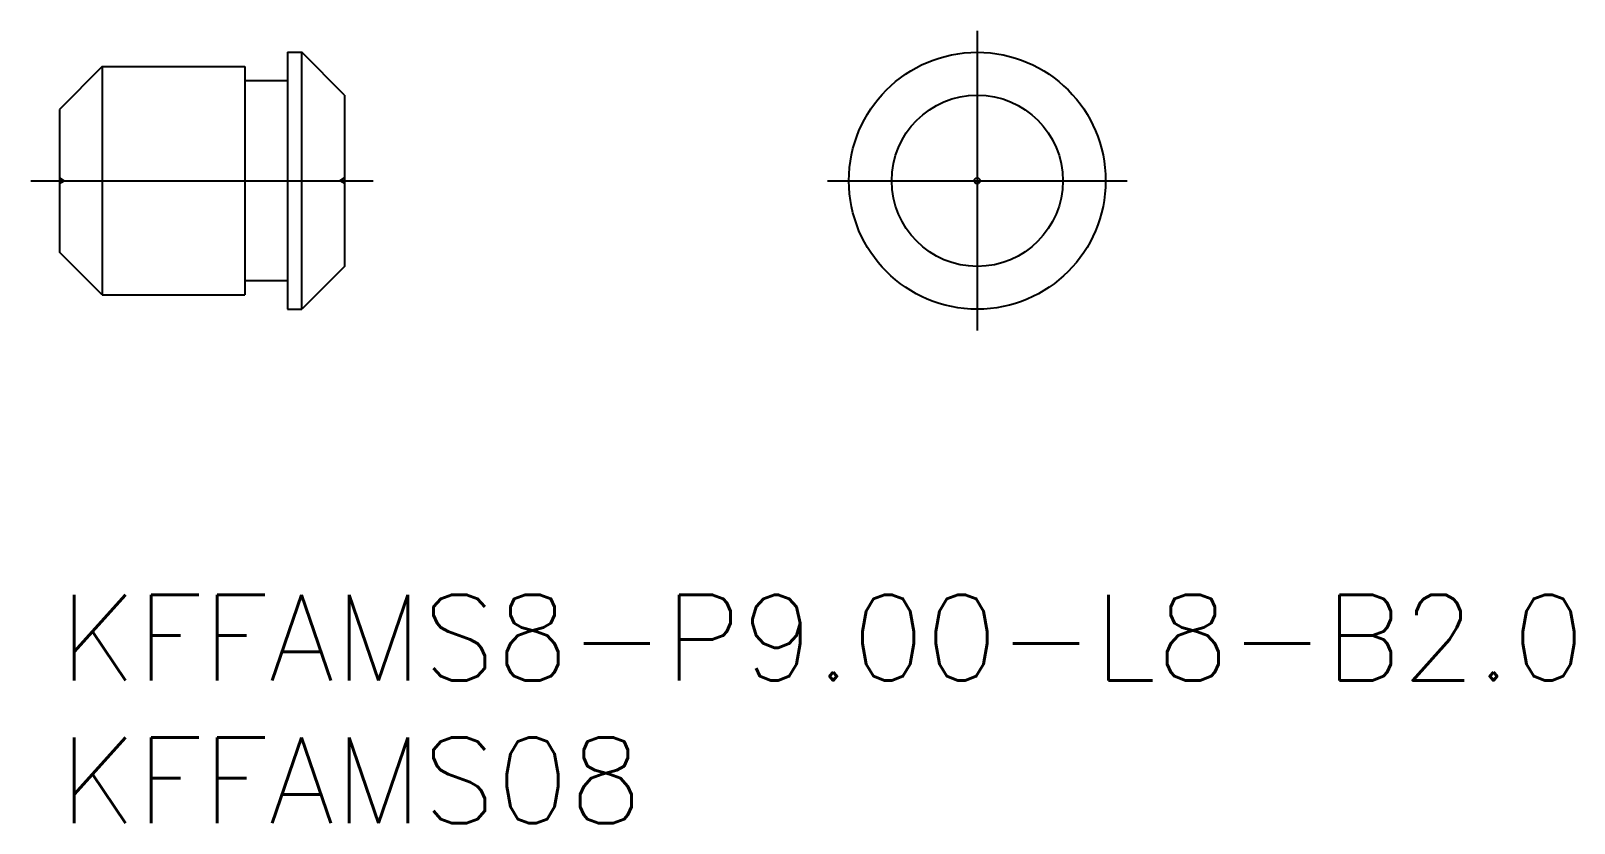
# Model space of a CAD drawing. Extents: x -1 to 53.1, y -8 to 19.8.
import ezdxf

# ---------------------------------------------------------------- set-up
doc = ezdxf.new("R2010")
doc.units = 0
doc.header["$LTSCALE"] = 0.5
doc.linetypes.add('CENTER', pattern=[50.8, 31.75, -6.35, 6.35, -6.35])
doc.linetypes.add('DASHED', pattern=[19.05, 12.7, -6.35])
doc.layers.get('0').update_dxf_attribs({"linetype": 'CONTINUOUS'})
for name, color, linetype in [('MSM_CENTER', 1, 'CENTER'), ('MSM_CONTINUOUS', 7, 'CONTINUOUS'), ('MSM_DASHED', 4, 'DASHED'), ('MSM_PART_NUMBER', 7, 'CONTINUOUS')]:
    doc.layers.add(name, color=color, linetype=linetype)
doc.styles.get("Standard").update_dxf_attribs({"font": 'txt.shx', "height": 3, "bigfont": 'bigfont.shx'})

# ---------------------------------------------------------------- blocks, each defined once
blk = doc.blocks.new('*U11')
at = {"layer": 'MSM_PART_NUMBER'}
blk.add_text('KFFAMS8-P9.00-L8-B2.0', height=3, dxfattribs=at).set_placement((0, -3))
blk = doc.blocks.new('*U12')
at = {"layer": 'MSM_PART_NUMBER'}
blk.add_text('KFFAMS08', height=3, dxfattribs=at).set_placement((0, -8))

msp = doc.modelspace()

# ---------------------------------------------------------------- linework, layer by layer
at = {"layer": 'MSM_CENTER'}
for p, q in [((32.177, 19.75), (32.177, 9.25)), ((-1, 14.5), (11, 14.5)), ((26.927, 14.5), (37.427, 14.5))]:
    msp.add_line(p, q, dxfattribs=at)
at = {"layer": 'MSM_CONTINUOUS'}
for p, q in [((8, 19), (8, 10)), ((8, 19), (8.5, 19)), ((10, 17.5), (8.5, 19)), ((8.5, 10), (8.5, 19)), ((1.5, 18.5), (0, 17)), ((1.5, 18.5), (6.5, 18.5)), ((1.5, 18.5), (1.5, 10.5)), ((6.5, 18.5), (6.5, 10.5)), ((8, 18), (6.5, 18)), ((10, 17.5), (10, 11.5)), ((0, 17), (0, 12)), ((1.5, 10.5), (0, 12)), ((10, 11.5), (8.5, 10)), ((8, 11), (6.5, 11)), ((1.5, 10.5), (6.5, 10.5)), ((8, 10), (8.5, 10))]:
    msp.add_line(p, q, dxfattribs=at)
for radius in [4.5, 3, 0.1]:
    msp.add_circle((32.177, 14.5), radius, dxfattribs=at)
at = {"layer": 'MSM_DASHED'}
for p, q in [((0, 14.6), (0.173, 14.5)), ((0, 14.4), (0.173, 14.5)), ((10, 14.6), (9.827, 14.5)), ((10, 14.4), (9.827, 14.5))]:
    msp.add_line(p, q, dxfattribs=at)

# ---------------------------------------------------------------- block references
for name in ['*U11', '*U12']:
    msp.add_blockref(name, (0, 0))

doc.saveas('drawing.dxf')
